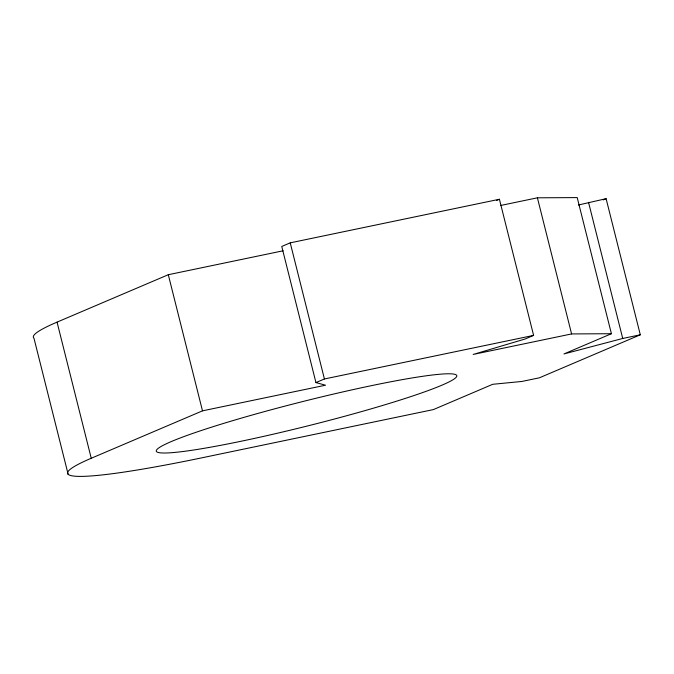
<?xml version="1.0" encoding="UTF-8"?>
<svg xmlns="http://www.w3.org/2000/svg" width="674" height="674" viewBox="0 0 674 674"><rect width="100%" height="100%" fill="white"/><g stroke="black" fill="none" stroke-linecap="round" stroke-linejoin="round"><path stroke-width="1.01" d="M68.167 474.378L33.978 338.247A246.414 19.765 -14.1 0 1 57.046 322.13L168.298 274.714L283.131 250.787M500.496 205.503L537.405 197.811L577.214 197.592L611.411 333.714L571.594 333.933L473.165 354.448L525.13 338.997L533.606 335.391L499.417 199.26L290.233 242.851L281.757 246.457L315.946 382.588L325.525 385.208L202.495 410.845L91.243 458.261L57.046 322.13M496.586 200.464L499.417 199.26M603.222 199.908L606.103 198.678L640.3 334.801L539.419 377.802L521.845 381.459L492.745 384.29L433.407 409.581L202.714 457.646A246.414 19.765 -14.1 0 1 91.243 458.261M315.946 382.588L324.421 378.973L533.606 335.391M611.411 333.714L563.944 353.951L622.725 338.466L640.3 334.801M578.402 205.006L606.103 198.678M588.537 202.335L622.725 338.466M537.405 197.811L571.594 333.933M290.233 242.851L324.421 378.973M168.298 274.714L202.495 410.845M208.477 447.561A154.894 12.418 -14.1 0 0 454.175 378.957A154.894 12.418 -14.1 0 0 257.005 413.668A154.894 12.418 -14.1 0 0 208.477 447.561"/></g></svg>
